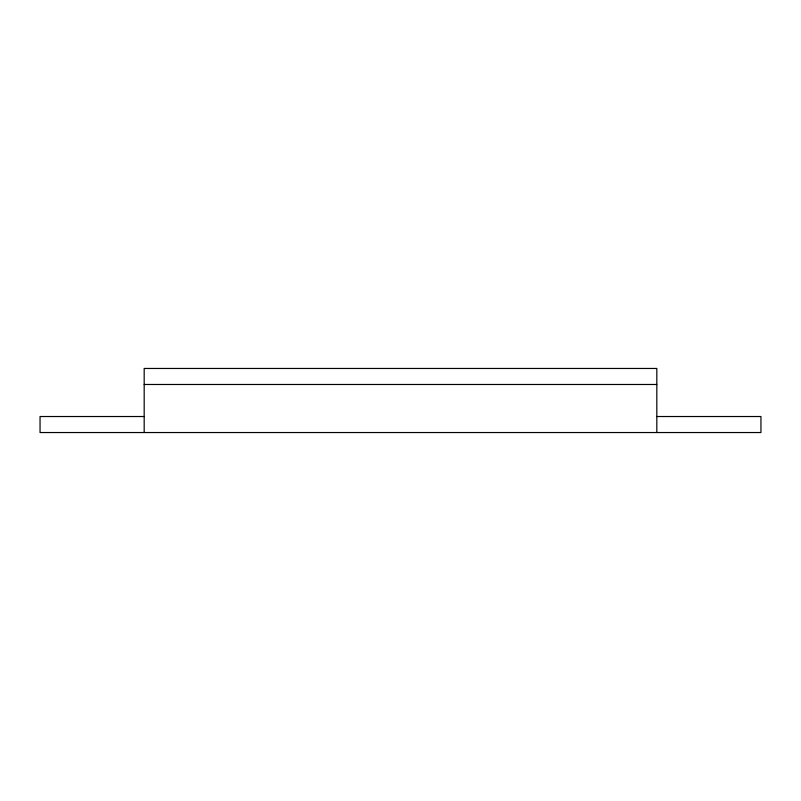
<?xml version="1.0" encoding="UTF-8"?>
<svg xmlns="http://www.w3.org/2000/svg" width="801" height="801" viewBox="0 0 801 801"><rect width="100%" height="100%" fill="white"/><g stroke="black" fill="none" stroke-linecap="round" stroke-linejoin="round"><path stroke-width="1.2" d="M144.18 384.48L656.82 384.48M144.18 416.52L40.05 416.52L40.05 432.54L760.95 432.54L760.95 416.52L656.82 416.52M656.82 432.54L656.82 368.46L144.18 368.46L144.18 432.54"/></g></svg>
